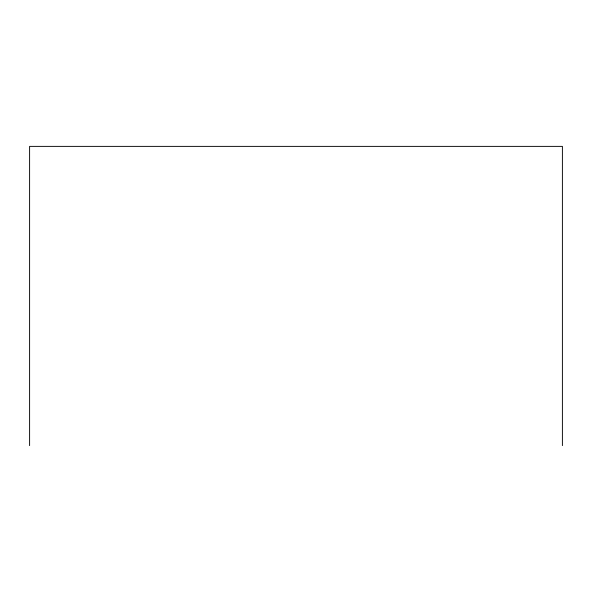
<?xml version="1.0" encoding="UTF-8"?>
<svg xmlns="http://www.w3.org/2000/svg" width="592" height="592" viewBox="0 0 592 592"><rect width="100%" height="100%" fill="white"/><g stroke="black" fill="none" stroke-linecap="round" stroke-linejoin="round"><path stroke-width="0.89" d="M562.4 445.621L562.4 146.379L29.6 146.379L29.6 445.621"/></g></svg>
